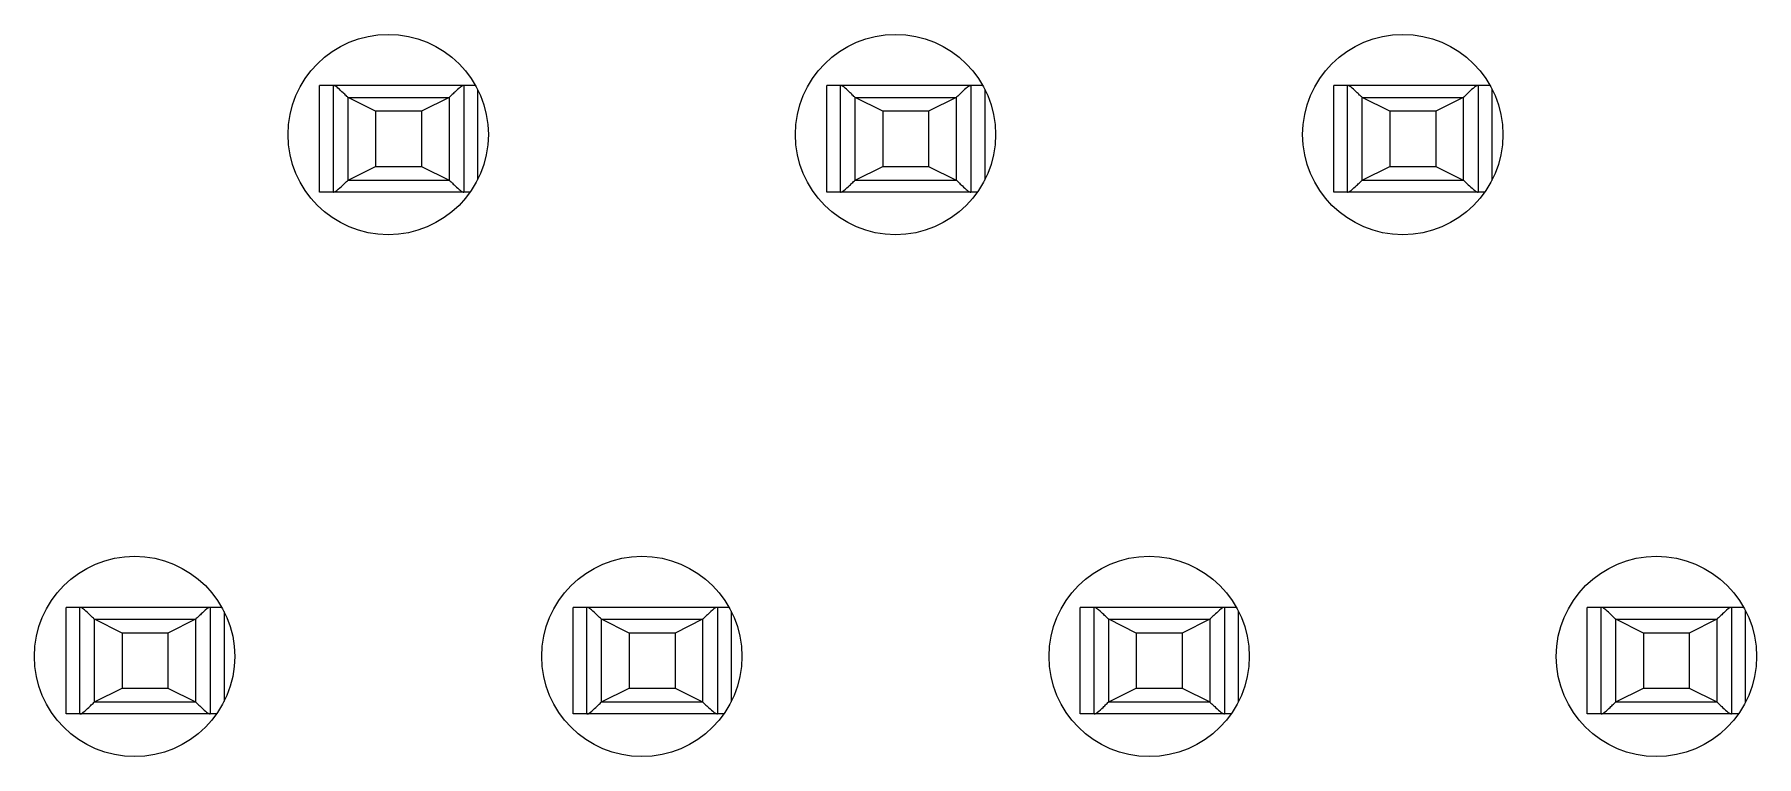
# Model space of a CAD drawing. Header units: millimetres. Extents: x -86.4 to 0, y 0 to 54.6.
# Drawn here: x -52.79 to -43.42, y 38.73 to 42.66 of the extents above; entities that cross this region are included whole.
import ezdxf

# ---------------------------------------------------------------- set-up
doc = ezdxf.new("R2010")
doc.units = ezdxf.units.MM

msp = doc.modelspace()

# ---------------------------------------------------------------- linework, layer by layer
at = {"color": 7, "linetype": 'Continuous', "lineweight": 25}
for p, q in [((-50.3935, 42.3803), (-51.2422, 42.3803)), ((-51.2422, 41.8003), (-51.2422, 42.3803)), ((-51.1672, 41.8003), (-51.1672, 42.3803)), ((-50.4572, 42.3803), (-50.4572, 41.8003)), ((-47.6325, 42.3803), (-48.4822, 42.3803)), ((-48.4822, 41.8003), (-48.4822, 42.3803)), ((-48.4072, 41.8003), (-48.4072, 42.3803)), ((-47.6972, 42.3803), (-47.6972, 41.8003)), ((-44.8715, 42.3803), (-45.7222, 42.3803)), ((-45.7222, 41.8003), (-45.7222, 42.3803)), ((-45.6472, 41.8003), (-45.6472, 42.3803)), ((-44.9372, 42.3803), (-44.9372, 41.8003)), ((-51.0872, 42.3153), (-50.5372, 42.3153)), ((-50.9372, 42.2403), (-51.0872, 42.3153)), ((-51.0872, 41.8653), (-51.0872, 42.3153)), ((-50.5372, 42.3153), (-50.6872, 42.2403)), ((-50.5372, 42.3153), (-50.5372, 41.8653)), ((-50.3822, 42.359), (-50.3822, 41.8674)), ((-48.3272, 42.3153), (-47.7772, 42.3153)), ((-48.1772, 42.2403), (-48.3272, 42.3153)), ((-48.3272, 41.8653), (-48.3272, 42.3153)), ((-47.7772, 42.3153), (-47.9272, 42.2403)), ((-47.7772, 42.3153), (-47.7772, 41.8653)), ((-47.6222, 42.361), (-47.6222, 41.8654)), ((-45.5672, 42.3153), (-45.0172, 42.3153)), ((-45.4172, 42.2403), (-45.5672, 42.3153)), ((-45.5672, 41.8653), (-45.5672, 42.3153)), ((-45.0172, 42.3153), (-45.1672, 42.2403)), ((-45.0172, 42.3153), (-45.0172, 41.8653)), ((-44.8622, 42.3629), (-44.8622, 41.8635)), ((-50.6872, 42.2403), (-50.9372, 42.2403)), ((-50.9372, 42.2403), (-50.9372, 41.9403)), ((-50.6872, 42.2403), (-50.6872, 41.9403)), ((-48.1772, 42.2403), (-48.1772, 41.9403)), ((-47.9272, 42.2403), (-48.1772, 42.2403)), ((-47.9272, 42.2403), (-47.9272, 41.9403)), ((-45.1672, 42.2403), (-45.4172, 42.2403)), ((-45.4172, 42.2403), (-45.4172, 41.9403)), ((-45.1672, 42.2403), (-45.1672, 41.9403)), ((-51.0872, 41.8653), (-50.9372, 41.9403)), ((-50.9372, 41.9403), (-50.6872, 41.9403)), ((-50.6872, 41.9403), (-50.5372, 41.8653)), ((-48.3272, 41.8653), (-48.1772, 41.9403)), ((-48.1772, 41.9403), (-47.9272, 41.9403)), ((-47.9272, 41.9403), (-47.7772, 41.8653)), ((-45.5672, 41.8653), (-45.4172, 41.9403)), ((-45.4172, 41.9403), (-45.1672, 41.9403)), ((-45.1672, 41.9403), (-45.0172, 41.8653)), ((-51.0872, 41.8653), (-50.5372, 41.8653)), ((-48.3272, 41.8653), (-47.7772, 41.8653)), ((-45.5672, 41.8653), (-45.0172, 41.8653)), ((-50.4224, 41.8003), (-51.2422, 41.8003)), ((-47.6614, 41.8003), (-48.4822, 41.8003)), ((-44.9004, 41.8003), (-45.7222, 41.8003)), ((-51.774, 39.5403), (-52.6222, 39.5403)), ((-52.6222, 38.9603), (-52.6222, 39.5403)), ((-52.5472, 38.9603), (-52.5472, 39.5403)), ((-52.4672, 39.4753), (-51.9172, 39.4753)), ((-52.3172, 39.4003), (-52.4672, 39.4753)), ((-52.4672, 39.0253), (-52.4672, 39.4753)), ((-51.9172, 39.4753), (-52.0672, 39.4003)), ((-51.9172, 39.4753), (-51.9172, 39.0253)), ((-51.8372, 39.5403), (-51.8372, 38.9603)), ((-51.7622, 39.518), (-51.7622, 39.0284)), ((-49.013, 39.5403), (-49.8622, 39.5403)), ((-49.8622, 38.9603), (-49.8622, 39.5403)), ((-49.7872, 38.9603), (-49.7872, 39.5403)), ((-49.7072, 39.0253), (-49.7072, 39.4753)), ((-49.5572, 39.4003), (-49.7072, 39.4753)), ((-49.7072, 39.4753), (-49.1572, 39.4753)), ((-49.1572, 39.4753), (-49.3072, 39.4003)), ((-49.1572, 39.4753), (-49.1572, 39.0253)), ((-49.0772, 39.5403), (-49.0772, 38.9603)), ((-49.0022, 39.52), (-49.0022, 39.0264)), ((-46.252, 39.5403), (-47.1022, 39.5403)), ((-47.1022, 38.9603), (-47.1022, 39.5403)), ((-47.0272, 38.9603), (-47.0272, 39.5403)), ((-46.9472, 39.0253), (-46.9472, 39.4753)), ((-46.7972, 39.4003), (-46.9472, 39.4753)), ((-46.9472, 39.4753), (-46.3972, 39.4753)), ((-46.3972, 39.4753), (-46.5472, 39.4003)), ((-46.3972, 39.4753), (-46.3972, 39.0253)), ((-46.3172, 39.5403), (-46.3172, 38.9603)), ((-46.2422, 39.522), (-46.2422, 39.0244)), ((-43.491, 39.5403), (-44.3422, 39.5403)), ((-44.3422, 38.9603), (-44.3422, 39.5403)), ((-44.2672, 38.9603), (-44.2672, 39.5403)), ((-44.1872, 39.0253), (-44.1872, 39.4753)), ((-44.0372, 39.4003), (-44.1872, 39.4753)), ((-44.1872, 39.4753), (-43.6372, 39.4753)), ((-43.6372, 39.4753), (-43.7872, 39.4003)), ((-43.6372, 39.4753), (-43.6372, 39.0253)), ((-43.5572, 39.5403), (-43.5572, 38.9603)), ((-43.4822, 39.5239), (-43.4822, 39.0225)), ((-52.0672, 39.4003), (-52.3172, 39.4003)), ((-52.3172, 39.4003), (-52.3172, 39.1003)), ((-52.0672, 39.4003), (-52.0672, 39.1003)), ((-49.5572, 39.4003), (-49.5572, 39.1003)), ((-49.3072, 39.4003), (-49.5572, 39.4003)), ((-49.3072, 39.4003), (-49.3072, 39.1003)), ((-46.7972, 39.4003), (-46.7972, 39.1003)), ((-46.5472, 39.4003), (-46.7972, 39.4003)), ((-46.5472, 39.4003), (-46.5472, 39.1003)), ((-44.0372, 39.4003), (-44.0372, 39.1003)), ((-43.7872, 39.4003), (-44.0372, 39.4003)), ((-43.7872, 39.4003), (-43.7872, 39.1003)), ((-52.4672, 39.0253), (-52.3172, 39.1003)), ((-52.3172, 39.1003), (-52.0672, 39.1003)), ((-52.0672, 39.1003), (-51.9172, 39.0253)), ((-49.7072, 39.0253), (-49.5572, 39.1003)), ((-49.5572, 39.1003), (-49.3072, 39.1003)), ((-49.3072, 39.1003), (-49.1572, 39.0253)), ((-46.9472, 39.0253), (-46.7972, 39.1003)), ((-46.7972, 39.1003), (-46.5472, 39.1003)), ((-46.5472, 39.1003), (-46.3972, 39.0253)), ((-44.1872, 39.0253), (-44.0372, 39.1003)), ((-44.0372, 39.1003), (-43.7872, 39.1003)), ((-43.7872, 39.1003), (-43.6372, 39.0253)), ((-52.4672, 39.0253), (-51.9172, 39.0253)), ((-49.7072, 39.0253), (-49.1572, 39.0253)), ((-46.9472, 39.0253), (-46.3972, 39.0253)), ((-44.1872, 39.0253), (-43.6372, 39.0253)), ((-51.8029, 38.9603), (-52.6222, 38.9603)), ((-49.0419, 38.9603), (-49.8622, 38.9603)), ((-46.2809, 38.9603), (-47.1022, 38.9603)), ((-43.5199, 38.9603), (-44.3422, 38.9603))]:
    msp.add_line(p, q, dxfattribs=at)
for centre in [(-50.8686, 42.1132), (-48.1076, 42.1132), (-45.3466, 42.1132), (-52.2491, 39.2732), (-49.4881, 39.2732), (-46.7271, 39.2732), (-43.9661, 39.2732)]:
    msp.add_circle(centre, 0.545, dxfattribs=at)
for points, knots in [([(-51.0872, 42.3153), (-51.0872, 42.3152), (-51.0883, 42.3161), (-51.0902, 42.3179), (-51.092, 42.3196), (-51.0947, 42.3222), (-51.0979, 42.3252), (-51.1024, 42.3295), (-51.108, 42.3349), (-51.1141, 42.3406), (-51.1225, 42.3486), (-51.1319, 42.3576), (-51.142, 42.3662), (-51.1455, 42.3691), (-51.149, 42.372), (-51.1528, 42.3746), (-51.1551, 42.3762), (-51.1576, 42.3777), (-51.1603, 42.3788), (-51.1625, 42.3797), (-51.1648, 42.3803), (-51.1672, 42.3803)], [0, 0, 0, 0, 0.0000213032, 0.0000213032, 0.0000213032, 0.000042431, 0.000042431, 0.000042431, 0.0000723384, 0.0000723384, 0.0000723384, 0.0001136473, 0.0001136473, 0.0001136473, 0.0001274369, 0.0001274369, 0.0001274369, 0.0001360899, 0.0001360899, 0.0001360899, 0.0001431283, 0.0001431283, 0.0001431283, 0.0001431283]), ([(-50.4572, 42.3803), (-50.4594, 42.3803), (-50.4617, 42.3797), (-50.4638, 42.3789), (-50.4682, 42.3772), (-50.4722, 42.3743), (-50.4759, 42.3714), (-50.4871, 42.3628), (-50.4971, 42.3531), (-50.5062, 42.3445), (-50.5127, 42.3384), (-50.5187, 42.3326), (-50.5237, 42.3278), (-50.5276, 42.3241), (-50.5309, 42.321), (-50.5332, 42.3188), (-50.5352, 42.3169), (-50.5365, 42.3157), (-50.537, 42.3154), (-50.5371, 42.3153), (-50.5372, 42.3153), (-50.5372, 42.3153)], [0, 0, 0, 0, 0.0000067135, 0.0000067135, 0.0000067135, 0.0000211926, 0.0000211926, 0.0000211926, 0.0000645725, 0.0000645725, 0.0000645725, 0.0000955232, 0.0000955232, 0.0000955232, 0.0001191342, 0.0001191342, 0.0001191342, 0.0001390677, 0.0001390677, 0.0001390677, 0.0001439568, 0.0001439568, 0.0001439568, 0.0001439568]), ([(-48.3272, 42.3153), (-48.3272, 42.3152), (-48.3283, 42.3161), (-48.3302, 42.3179), (-48.332, 42.3196), (-48.3347, 42.3222), (-48.3379, 42.3252), (-48.3424, 42.3295), (-48.348, 42.3349), (-48.3541, 42.3406), (-48.3625, 42.3486), (-48.3719, 42.3576), (-48.382, 42.3662), (-48.3855, 42.3691), (-48.389, 42.372), (-48.3928, 42.3746), (-48.3951, 42.3762), (-48.3976, 42.3777), (-48.4003, 42.3788), (-48.4025, 42.3797), (-48.4048, 42.3803), (-48.4072, 42.3803)], [0, 0, 0, 0, 0.0000213032, 0.0000213032, 0.0000213032, 0.000042431, 0.000042431, 0.000042431, 0.0000723384, 0.0000723384, 0.0000723384, 0.0001136473, 0.0001136473, 0.0001136473, 0.0001274369, 0.0001274369, 0.0001274369, 0.0001360899, 0.0001360899, 0.0001360899, 0.0001431283, 0.0001431283, 0.0001431283, 0.0001431283]), ([(-47.6972, 42.3803), (-47.6994, 42.3803), (-47.7017, 42.3797), (-47.7038, 42.3789), (-47.7082, 42.3772), (-47.7122, 42.3743), (-47.7159, 42.3714), (-47.7271, 42.3628), (-47.7371, 42.3531), (-47.7462, 42.3445), (-47.7527, 42.3384), (-47.7587, 42.3326), (-47.7637, 42.3278), (-47.7676, 42.3241), (-47.7709, 42.321), (-47.7732, 42.3188), (-47.7752, 42.3169), (-47.7765, 42.3157), (-47.777, 42.3154), (-47.7771, 42.3153), (-47.7772, 42.3153), (-47.7772, 42.3153)], [0, 0, 0, 0, 0.0000067135, 0.0000067135, 0.0000067135, 0.0000211926, 0.0000211926, 0.0000211926, 0.0000645725, 0.0000645725, 0.0000645725, 0.0000955232, 0.0000955232, 0.0000955232, 0.0001191342, 0.0001191342, 0.0001191342, 0.0001390677, 0.0001390677, 0.0001390677, 0.0001439568, 0.0001439568, 0.0001439568, 0.0001439568]), ([(-45.5672, 42.3153), (-45.5672, 42.3152), (-45.5683, 42.3161), (-45.5702, 42.3179), (-45.572, 42.3196), (-45.5747, 42.3222), (-45.5779, 42.3252), (-45.5824, 42.3295), (-45.588, 42.3349), (-45.5941, 42.3406), (-45.6025, 42.3486), (-45.6119, 42.3576), (-45.622, 42.3662), (-45.6255, 42.3691), (-45.629, 42.372), (-45.6328, 42.3746), (-45.6351, 42.3762), (-45.6376, 42.3777), (-45.6403, 42.3788), (-45.6425, 42.3797), (-45.6448, 42.3803), (-45.6472, 42.3803)], [0, 0, 0, 0, 0.0000213032, 0.0000213032, 0.0000213032, 0.000042431, 0.000042431, 0.000042431, 0.0000723384, 0.0000723384, 0.0000723384, 0.0001136473, 0.0001136473, 0.0001136473, 0.0001274369, 0.0001274369, 0.0001274369, 0.0001360899, 0.0001360899, 0.0001360899, 0.0001431283, 0.0001431283, 0.0001431283, 0.0001431283]), ([(-44.9372, 42.3803), (-44.9394, 42.3803), (-44.9417, 42.3797), (-44.9438, 42.3789), (-44.9482, 42.3772), (-44.9522, 42.3743), (-44.9559, 42.3714), (-44.9671, 42.3628), (-44.9771, 42.3531), (-44.9862, 42.3445), (-44.9927, 42.3384), (-44.9987, 42.3326), (-45.0037, 42.3278), (-45.0076, 42.3241), (-45.0109, 42.321), (-45.0132, 42.3188), (-45.0152, 42.3169), (-45.0165, 42.3157), (-45.017, 42.3154), (-45.0171, 42.3153), (-45.0172, 42.3153), (-45.0172, 42.3153)], [0, 0, 0, 0, 0.0000067135, 0.0000067135, 0.0000067135, 0.0000211926, 0.0000211926, 0.0000211926, 0.0000645725, 0.0000645725, 0.0000645725, 0.0000955232, 0.0000955232, 0.0000955232, 0.0001191342, 0.0001191342, 0.0001191342, 0.0001390677, 0.0001390677, 0.0001390677, 0.0001439568, 0.0001439568, 0.0001439568, 0.0001439568]), ([(-51.1672, 41.8003), (-51.1649, 41.8003), (-51.1627, 41.8008), (-51.1606, 41.8016), (-51.1561, 41.8034), (-51.1522, 41.8063), (-51.1484, 41.8092), (-51.1373, 41.8177), (-51.1273, 41.8275), (-51.1182, 41.836), (-51.1117, 41.8422), (-51.1056, 41.848), (-51.1006, 41.8528), (-51.0968, 41.8564), (-51.0935, 41.8596), (-51.0911, 41.8618), (-51.0892, 41.8636), (-51.0878, 41.8648), (-51.0874, 41.8652), (-51.0873, 41.8653), (-51.0872, 41.8653), (-51.0872, 41.8653)], [0, 0, 0, 0, 0.0000067135, 0.0000067135, 0.0000067135, 0.0000211926, 0.0000211926, 0.0000211926, 0.0000645725, 0.0000645725, 0.0000645725, 0.0000955232, 0.0000955232, 0.0000955232, 0.0001191342, 0.0001191342, 0.0001191342, 0.0001390677, 0.0001390677, 0.0001390677, 0.0001439568, 0.0001439568, 0.0001439568, 0.0001439568]), ([(-50.5372, 41.8653), (-50.5371, 41.8653), (-50.5361, 41.8644), (-50.5342, 41.8627), (-50.5323, 41.861), (-50.5297, 41.8584), (-50.5265, 41.8554), (-50.522, 41.8511), (-50.5164, 41.8457), (-50.5103, 41.8399), (-50.5019, 41.832), (-50.4925, 41.823), (-50.4823, 41.8144), (-50.4789, 41.8115), (-50.4754, 41.8086), (-50.4716, 41.806), (-50.4692, 41.8044), (-50.4667, 41.8028), (-50.464, 41.8018), (-50.4619, 41.8009), (-50.4595, 41.8003), (-50.4572, 41.8003)], [0, 0, 0, 0, 0.0000213032, 0.0000213032, 0.0000213032, 0.000042431, 0.000042431, 0.000042431, 0.0000723384, 0.0000723384, 0.0000723384, 0.0001136473, 0.0001136473, 0.0001136473, 0.0001274369, 0.0001274369, 0.0001274369, 0.0001360899, 0.0001360899, 0.0001360899, 0.0001431283, 0.0001431283, 0.0001431283, 0.0001431283]), ([(-48.4072, 41.8003), (-48.4049, 41.8003), (-48.4027, 41.8008), (-48.4006, 41.8016), (-48.3961, 41.8034), (-48.3922, 41.8063), (-48.3884, 41.8092), (-48.3773, 41.8177), (-48.3673, 41.8275), (-48.3582, 41.836), (-48.3517, 41.8422), (-48.3456, 41.848), (-48.3406, 41.8528), (-48.3368, 41.8564), (-48.3335, 41.8596), (-48.3311, 41.8618), (-48.3292, 41.8636), (-48.3278, 41.8648), (-48.3274, 41.8652), (-48.3273, 41.8653), (-48.3272, 41.8653), (-48.3272, 41.8653)], [0, 0, 0, 0, 0.0000067135, 0.0000067135, 0.0000067135, 0.0000211926, 0.0000211926, 0.0000211926, 0.0000645725, 0.0000645725, 0.0000645725, 0.0000955232, 0.0000955232, 0.0000955232, 0.0001191342, 0.0001191342, 0.0001191342, 0.0001390677, 0.0001390677, 0.0001390677, 0.0001439568, 0.0001439568, 0.0001439568, 0.0001439568]), ([(-47.7772, 41.8653), (-47.7771, 41.8653), (-47.7761, 41.8644), (-47.7742, 41.8627), (-47.7723, 41.861), (-47.7697, 41.8584), (-47.7665, 41.8554), (-47.762, 41.8511), (-47.7564, 41.8457), (-47.7503, 41.8399), (-47.7419, 41.832), (-47.7325, 41.823), (-47.7223, 41.8144), (-47.7189, 41.8115), (-47.7154, 41.8086), (-47.7116, 41.806), (-47.7092, 41.8044), (-47.7067, 41.8028), (-47.704, 41.8018), (-47.7019, 41.8009), (-47.6995, 41.8003), (-47.6972, 41.8003)], [0, 0, 0, 0, 0.0000213032, 0.0000213032, 0.0000213032, 0.000042431, 0.000042431, 0.000042431, 0.0000723384, 0.0000723384, 0.0000723384, 0.0001136473, 0.0001136473, 0.0001136473, 0.0001274369, 0.0001274369, 0.0001274369, 0.0001360899, 0.0001360899, 0.0001360899, 0.0001431283, 0.0001431283, 0.0001431283, 0.0001431283]), ([(-45.6472, 41.8003), (-45.6449, 41.8003), (-45.6427, 41.8008), (-45.6406, 41.8016), (-45.6361, 41.8034), (-45.6322, 41.8063), (-45.6284, 41.8092), (-45.6173, 41.8177), (-45.6073, 41.8275), (-45.5982, 41.836), (-45.5917, 41.8422), (-45.5856, 41.848), (-45.5806, 41.8528), (-45.5768, 41.8564), (-45.5735, 41.8596), (-45.5711, 41.8618), (-45.5692, 41.8636), (-45.5678, 41.8648), (-45.5674, 41.8652), (-45.5673, 41.8653), (-45.5672, 41.8653), (-45.5672, 41.8653)], [0, 0, 0, 0, 0.0000067135, 0.0000067135, 0.0000067135, 0.0000211926, 0.0000211926, 0.0000211926, 0.0000645725, 0.0000645725, 0.0000645725, 0.0000955232, 0.0000955232, 0.0000955232, 0.0001191342, 0.0001191342, 0.0001191342, 0.0001390677, 0.0001390677, 0.0001390677, 0.0001439568, 0.0001439568, 0.0001439568, 0.0001439568]), ([(-45.0172, 41.8653), (-45.0171, 41.8653), (-45.0161, 41.8644), (-45.0142, 41.8627), (-45.0123, 41.861), (-45.0097, 41.8584), (-45.0065, 41.8554), (-45.002, 41.8511), (-44.9964, 41.8457), (-44.9903, 41.8399), (-44.9819, 41.832), (-44.9725, 41.823), (-44.9623, 41.8144), (-44.9589, 41.8115), (-44.9554, 41.8086), (-44.9516, 41.806), (-44.9492, 41.8044), (-44.9467, 41.8028), (-44.944, 41.8018), (-44.9419, 41.8009), (-44.9395, 41.8003), (-44.9372, 41.8003)], [0, 0, 0, 0, 0.0000213032, 0.0000213032, 0.0000213032, 0.000042431, 0.000042431, 0.000042431, 0.0000723384, 0.0000723384, 0.0000723384, 0.0001136473, 0.0001136473, 0.0001136473, 0.0001274369, 0.0001274369, 0.0001274369, 0.0001360899, 0.0001360899, 0.0001360899, 0.0001431283, 0.0001431283, 0.0001431283, 0.0001431283]), ([(-52.4672, 39.4753), (-52.4673, 39.4752), (-52.4683, 39.4761), (-52.4702, 39.4779), (-52.472, 39.4796), (-52.4747, 39.4822), (-52.4779, 39.4852), (-52.4824, 39.4895), (-52.488, 39.4949), (-52.4941, 39.5006), (-52.5025, 39.5086), (-52.5119, 39.5176), (-52.522, 39.5262), (-52.5255, 39.5291), (-52.529, 39.532), (-52.5328, 39.5346), (-52.5352, 39.5362), (-52.5376, 39.5377), (-52.5403, 39.5388), (-52.5425, 39.5397), (-52.5448, 39.5403), (-52.5472, 39.5403)], [0, 0, 0, 0, 0.0000213032, 0.0000213032, 0.0000213032, 0.000042431, 0.000042431, 0.000042431, 0.0000723384, 0.0000723384, 0.0000723384, 0.0001136473, 0.0001136473, 0.0001136473, 0.0001274369, 0.0001274369, 0.0001274369, 0.0001360899, 0.0001360899, 0.0001360899, 0.0001431283, 0.0001431283, 0.0001431283, 0.0001431283]), ([(-51.8372, 39.5403), (-51.8394, 39.5403), (-51.8417, 39.5397), (-51.8438, 39.5389), (-51.8482, 39.5372), (-51.8522, 39.5343), (-51.8559, 39.5314), (-51.8671, 39.5228), (-51.8771, 39.5131), (-51.8862, 39.5045), (-51.8927, 39.4984), (-51.8987, 39.4926), (-51.9037, 39.4878), (-51.9076, 39.4841), (-51.9109, 39.481), (-51.9132, 39.4788), (-51.9152, 39.4769), (-51.9165, 39.4757), (-51.917, 39.4754), (-51.9171, 39.4753), (-51.9172, 39.4753), (-51.9172, 39.4753)], [0, 0, 0, 0, 0.0000067135, 0.0000067135, 0.0000067135, 0.0000211926, 0.0000211926, 0.0000211926, 0.0000645725, 0.0000645725, 0.0000645725, 0.0000955232, 0.0000955232, 0.0000955232, 0.0001191342, 0.0001191342, 0.0001191342, 0.0001390677, 0.0001390677, 0.0001390677, 0.0001439568, 0.0001439568, 0.0001439568, 0.0001439568]), ([(-49.7072, 39.4753), (-49.7073, 39.4752), (-49.7083, 39.4761), (-49.7102, 39.4779), (-49.712, 39.4796), (-49.7147, 39.4822), (-49.7179, 39.4852), (-49.7224, 39.4895), (-49.728, 39.4949), (-49.7341, 39.5006), (-49.7425, 39.5086), (-49.7519, 39.5176), (-49.762, 39.5262), (-49.7655, 39.5291), (-49.769, 39.532), (-49.7728, 39.5346), (-49.7752, 39.5362), (-49.7776, 39.5377), (-49.7803, 39.5388), (-49.7825, 39.5397), (-49.7848, 39.5403), (-49.7872, 39.5403)], [0, 0, 0, 0, 0.0000213032, 0.0000213032, 0.0000213032, 0.000042431, 0.000042431, 0.000042431, 0.0000723384, 0.0000723384, 0.0000723384, 0.0001136473, 0.0001136473, 0.0001136473, 0.0001274369, 0.0001274369, 0.0001274369, 0.0001360899, 0.0001360899, 0.0001360899, 0.0001431283, 0.0001431283, 0.0001431283, 0.0001431283]), ([(-49.0772, 39.5403), (-49.0794, 39.5403), (-49.0817, 39.5397), (-49.0838, 39.5389), (-49.0882, 39.5372), (-49.0922, 39.5343), (-49.0959, 39.5314), (-49.1071, 39.5228), (-49.1171, 39.5131), (-49.1262, 39.5045), (-49.1327, 39.4984), (-49.1387, 39.4926), (-49.1437, 39.4878), (-49.1476, 39.4841), (-49.1509, 39.481), (-49.1532, 39.4788), (-49.1552, 39.4769), (-49.1565, 39.4757), (-49.157, 39.4754), (-49.1571, 39.4753), (-49.1572, 39.4753), (-49.1572, 39.4753)], [0, 0, 0, 0, 0.0000067135, 0.0000067135, 0.0000067135, 0.0000211926, 0.0000211926, 0.0000211926, 0.0000645725, 0.0000645725, 0.0000645725, 0.0000955232, 0.0000955232, 0.0000955232, 0.0001191342, 0.0001191342, 0.0001191342, 0.0001390677, 0.0001390677, 0.0001390677, 0.0001439568, 0.0001439568, 0.0001439568, 0.0001439568]), ([(-46.9472, 39.4753), (-46.9473, 39.4752), (-46.9483, 39.4761), (-46.9502, 39.4779), (-46.952, 39.4796), (-46.9547, 39.4822), (-46.9579, 39.4852), (-46.9624, 39.4895), (-46.968, 39.4949), (-46.9741, 39.5006), (-46.9825, 39.5086), (-46.9919, 39.5176), (-47.002, 39.5262), (-47.0055, 39.5291), (-47.009, 39.532), (-47.0128, 39.5346), (-47.0152, 39.5362), (-47.0176, 39.5377), (-47.0203, 39.5388), (-47.0225, 39.5397), (-47.0248, 39.5403), (-47.0272, 39.5403)], [0, 0, 0, 0, 0.0000213032, 0.0000213032, 0.0000213032, 0.000042431, 0.000042431, 0.000042431, 0.0000723384, 0.0000723384, 0.0000723384, 0.0001136473, 0.0001136473, 0.0001136473, 0.0001274369, 0.0001274369, 0.0001274369, 0.0001360899, 0.0001360899, 0.0001360899, 0.0001431283, 0.0001431283, 0.0001431283, 0.0001431283]), ([(-46.3172, 39.5403), (-46.3194, 39.5403), (-46.3217, 39.5397), (-46.3238, 39.5389), (-46.3282, 39.5372), (-46.3322, 39.5343), (-46.3359, 39.5314), (-46.3471, 39.5228), (-46.3571, 39.5131), (-46.3662, 39.5045), (-46.3727, 39.4984), (-46.3787, 39.4926), (-46.3837, 39.4878), (-46.3876, 39.4841), (-46.3909, 39.481), (-46.3932, 39.4788), (-46.3952, 39.4769), (-46.3965, 39.4757), (-46.397, 39.4754), (-46.3971, 39.4753), (-46.3972, 39.4753), (-46.3972, 39.4753)], [0, 0, 0, 0, 0.0000067135, 0.0000067135, 0.0000067135, 0.0000211926, 0.0000211926, 0.0000211926, 0.0000645725, 0.0000645725, 0.0000645725, 0.0000955232, 0.0000955232, 0.0000955232, 0.0001191342, 0.0001191342, 0.0001191342, 0.0001390677, 0.0001390677, 0.0001390677, 0.0001439568, 0.0001439568, 0.0001439568, 0.0001439568]), ([(-44.1872, 39.4753), (-44.1873, 39.4752), (-44.1883, 39.4761), (-44.1902, 39.4779), (-44.192, 39.4796), (-44.1947, 39.4822), (-44.1979, 39.4852), (-44.2024, 39.4895), (-44.208, 39.4949), (-44.2141, 39.5006), (-44.2225, 39.5086), (-44.2319, 39.5176), (-44.242, 39.5262), (-44.2455, 39.5291), (-44.249, 39.532), (-44.2528, 39.5346), (-44.2552, 39.5362), (-44.2576, 39.5377), (-44.2603, 39.5388), (-44.2625, 39.5397), (-44.2648, 39.5403), (-44.2672, 39.5403)], [0, 0, 0, 0, 0.0000213032, 0.0000213032, 0.0000213032, 0.000042431, 0.000042431, 0.000042431, 0.0000723384, 0.0000723384, 0.0000723384, 0.0001136473, 0.0001136473, 0.0001136473, 0.0001274369, 0.0001274369, 0.0001274369, 0.0001360899, 0.0001360899, 0.0001360899, 0.0001431283, 0.0001431283, 0.0001431283, 0.0001431283]), ([(-43.5572, 39.5403), (-43.5594, 39.5403), (-43.5617, 39.5397), (-43.5638, 39.5389), (-43.5682, 39.5372), (-43.5722, 39.5343), (-43.5759, 39.5314), (-43.5871, 39.5228), (-43.5971, 39.5131), (-43.6062, 39.5045), (-43.6127, 39.4984), (-43.6187, 39.4926), (-43.6237, 39.4878), (-43.6276, 39.4841), (-43.6309, 39.481), (-43.6332, 39.4788), (-43.6352, 39.4769), (-43.6365, 39.4757), (-43.637, 39.4754), (-43.6371, 39.4753), (-43.6372, 39.4753), (-43.6372, 39.4753)], [0, 0, 0, 0, 0.0000067135, 0.0000067135, 0.0000067135, 0.0000211926, 0.0000211926, 0.0000211926, 0.0000645725, 0.0000645725, 0.0000645725, 0.0000955232, 0.0000955232, 0.0000955232, 0.0001191342, 0.0001191342, 0.0001191342, 0.0001390677, 0.0001390677, 0.0001390677, 0.0001439568, 0.0001439568, 0.0001439568, 0.0001439568]), ([(-52.5472, 38.9603), (-52.5449, 38.9603), (-52.5427, 38.9608), (-52.5406, 38.9616), (-52.5361, 38.9634), (-52.5322, 38.9663), (-52.5284, 38.9692), (-52.5173, 38.9777), (-52.5073, 38.9875), (-52.4982, 38.996), (-52.4917, 39.0022), (-52.4856, 39.008), (-52.4806, 39.0128), (-52.4768, 39.0164), (-52.4735, 39.0196), (-52.4711, 39.0218), (-52.4692, 39.0236), (-52.4678, 39.0248), (-52.4674, 39.0252), (-52.4673, 39.0253), (-52.4672, 39.0253), (-52.4672, 39.0253)], [0, 0, 0, 0, 0.0000067135, 0.0000067135, 0.0000067135, 0.0000211926, 0.0000211926, 0.0000211926, 0.0000645725, 0.0000645725, 0.0000645725, 0.0000955232, 0.0000955232, 0.0000955232, 0.0001191342, 0.0001191342, 0.0001191342, 0.0001390677, 0.0001390677, 0.0001390677, 0.0001439568, 0.0001439568, 0.0001439568, 0.0001439568]), ([(-51.9172, 39.0253), (-51.9171, 39.0253), (-51.9161, 39.0244), (-51.9142, 39.0227), (-51.9123, 39.021), (-51.9097, 39.0184), (-51.9065, 39.0154), (-51.902, 39.0111), (-51.8964, 39.0057), (-51.8903, 38.9999), (-51.8819, 38.992), (-51.8725, 38.983), (-51.8623, 38.9744), (-51.8589, 38.9715), (-51.8554, 38.9686), (-51.8516, 38.966), (-51.8492, 38.9644), (-51.8467, 38.9628), (-51.844, 38.9618), (-51.8419, 38.9609), (-51.8395, 38.9603), (-51.8372, 38.9603)], [0, 0, 0, 0, 0.0000213032, 0.0000213032, 0.0000213032, 0.000042431, 0.000042431, 0.000042431, 0.0000723384, 0.0000723384, 0.0000723384, 0.0001136473, 0.0001136473, 0.0001136473, 0.0001274369, 0.0001274369, 0.0001274369, 0.0001360899, 0.0001360899, 0.0001360899, 0.0001431283, 0.0001431283, 0.0001431283, 0.0001431283]), ([(-49.7872, 38.9603), (-49.7849, 38.9603), (-49.7827, 38.9608), (-49.7806, 38.9616), (-49.7761, 38.9634), (-49.7722, 38.9663), (-49.7684, 38.9692), (-49.7573, 38.9777), (-49.7473, 38.9875), (-49.7382, 38.996), (-49.7317, 39.0022), (-49.7256, 39.008), (-49.7206, 39.0128), (-49.7168, 39.0164), (-49.7135, 39.0196), (-49.7111, 39.0218), (-49.7092, 39.0236), (-49.7078, 39.0248), (-49.7074, 39.0252), (-49.7073, 39.0253), (-49.7072, 39.0253), (-49.7072, 39.0253)], [0, 0, 0, 0, 0.0000067135, 0.0000067135, 0.0000067135, 0.0000211926, 0.0000211926, 0.0000211926, 0.0000645725, 0.0000645725, 0.0000645725, 0.0000955232, 0.0000955232, 0.0000955232, 0.0001191342, 0.0001191342, 0.0001191342, 0.0001390677, 0.0001390677, 0.0001390677, 0.0001439568, 0.0001439568, 0.0001439568, 0.0001439568]), ([(-49.1572, 39.0253), (-49.1571, 39.0253), (-49.1561, 39.0244), (-49.1542, 39.0227), (-49.1523, 39.021), (-49.1497, 39.0184), (-49.1465, 39.0154), (-49.142, 39.0111), (-49.1364, 39.0057), (-49.1303, 38.9999), (-49.1219, 38.992), (-49.1125, 38.983), (-49.1023, 38.9744), (-49.0989, 38.9715), (-49.0954, 38.9686), (-49.0916, 38.966), (-49.0892, 38.9644), (-49.0867, 38.9628), (-49.084, 38.9618), (-49.0819, 38.9609), (-49.0795, 38.9603), (-49.0772, 38.9603)], [0, 0, 0, 0, 0.0000213032, 0.0000213032, 0.0000213032, 0.000042431, 0.000042431, 0.000042431, 0.0000723384, 0.0000723384, 0.0000723384, 0.0001136473, 0.0001136473, 0.0001136473, 0.0001274369, 0.0001274369, 0.0001274369, 0.0001360899, 0.0001360899, 0.0001360899, 0.0001431283, 0.0001431283, 0.0001431283, 0.0001431283]), ([(-47.0272, 38.9603), (-47.0249, 38.9603), (-47.0227, 38.9608), (-47.0206, 38.9616), (-47.0161, 38.9634), (-47.0122, 38.9663), (-47.0084, 38.9692), (-46.9973, 38.9777), (-46.9873, 38.9875), (-46.9782, 38.996), (-46.9717, 39.0022), (-46.9656, 39.008), (-46.9606, 39.0128), (-46.9568, 39.0164), (-46.9535, 39.0196), (-46.9511, 39.0218), (-46.9492, 39.0236), (-46.9478, 39.0248), (-46.9474, 39.0252), (-46.9473, 39.0253), (-46.9472, 39.0253), (-46.9472, 39.0253)], [0, 0, 0, 0, 0.0000067135, 0.0000067135, 0.0000067135, 0.0000211926, 0.0000211926, 0.0000211926, 0.0000645725, 0.0000645725, 0.0000645725, 0.0000955232, 0.0000955232, 0.0000955232, 0.0001191342, 0.0001191342, 0.0001191342, 0.0001390677, 0.0001390677, 0.0001390677, 0.0001439568, 0.0001439568, 0.0001439568, 0.0001439568]), ([(-46.3972, 39.0253), (-46.3971, 39.0253), (-46.3961, 39.0244), (-46.3942, 39.0227), (-46.3923, 39.021), (-46.3897, 39.0184), (-46.3865, 39.0154), (-46.382, 39.0111), (-46.3764, 39.0057), (-46.3703, 38.9999), (-46.3619, 38.992), (-46.3525, 38.983), (-46.3423, 38.9744), (-46.3389, 38.9715), (-46.3354, 38.9686), (-46.3316, 38.966), (-46.3292, 38.9644), (-46.3267, 38.9628), (-46.324, 38.9618), (-46.3219, 38.9609), (-46.3195, 38.9603), (-46.3172, 38.9603)], [0, 0, 0, 0, 0.0000213032, 0.0000213032, 0.0000213032, 0.000042431, 0.000042431, 0.000042431, 0.0000723384, 0.0000723384, 0.0000723384, 0.0001136473, 0.0001136473, 0.0001136473, 0.0001274369, 0.0001274369, 0.0001274369, 0.0001360899, 0.0001360899, 0.0001360899, 0.0001431283, 0.0001431283, 0.0001431283, 0.0001431283]), ([(-44.2672, 38.9603), (-44.2649, 38.9603), (-44.2627, 38.9608), (-44.2606, 38.9616), (-44.2561, 38.9634), (-44.2522, 38.9663), (-44.2484, 38.9692), (-44.2373, 38.9777), (-44.2273, 38.9875), (-44.2182, 38.996), (-44.2117, 39.0022), (-44.2056, 39.008), (-44.2006, 39.0128), (-44.1968, 39.0164), (-44.1935, 39.0196), (-44.1911, 39.0218), (-44.1892, 39.0236), (-44.1878, 39.0248), (-44.1874, 39.0252), (-44.1873, 39.0253), (-44.1872, 39.0253), (-44.1872, 39.0253)], [0, 0, 0, 0, 0.0000067135, 0.0000067135, 0.0000067135, 0.0000211926, 0.0000211926, 0.0000211926, 0.0000645725, 0.0000645725, 0.0000645725, 0.0000955232, 0.0000955232, 0.0000955232, 0.0001191342, 0.0001191342, 0.0001191342, 0.0001390677, 0.0001390677, 0.0001390677, 0.0001439568, 0.0001439568, 0.0001439568, 0.0001439568]), ([(-43.6372, 39.0253), (-43.6371, 39.0253), (-43.6361, 39.0244), (-43.6342, 39.0227), (-43.6323, 39.021), (-43.6297, 39.0184), (-43.6265, 39.0154), (-43.622, 39.0111), (-43.6164, 39.0057), (-43.6103, 38.9999), (-43.6019, 38.992), (-43.5925, 38.983), (-43.5823, 38.9744), (-43.5789, 38.9715), (-43.5754, 38.9686), (-43.5716, 38.966), (-43.5692, 38.9644), (-43.5667, 38.9628), (-43.564, 38.9618), (-43.5619, 38.9609), (-43.5595, 38.9603), (-43.5572, 38.9603)], [0, 0, 0, 0, 0.0000213032, 0.0000213032, 0.0000213032, 0.000042431, 0.000042431, 0.000042431, 0.0000723384, 0.0000723384, 0.0000723384, 0.0001136473, 0.0001136473, 0.0001136473, 0.0001274369, 0.0001274369, 0.0001274369, 0.0001360899, 0.0001360899, 0.0001360899, 0.0001431283, 0.0001431283, 0.0001431283, 0.0001431283])]:
    msp.add_open_spline(points, degree=3, knots=knots, dxfattribs=at)

doc.saveas('drawing.dxf')
